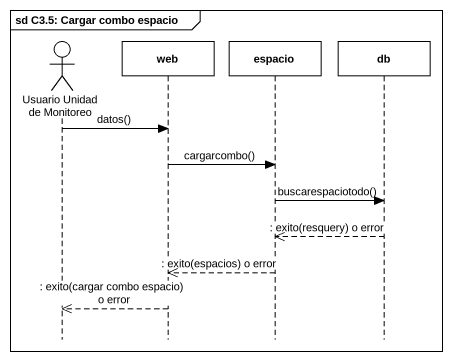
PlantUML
@startuml
mainframe sd C3.5: Cargar combo espacio
hide footbox
actor "Usuario Unidad de Monitoreo" as Usuario_Unidad_de_Monitoreo
participant web
participant espacio
participant db

Usuario_Unidad_de_Monitoreo -> web : datos()
web -> espacio : cargarcombo()
espacio -> db : buscarespaciotodo()
db -->> espacio : : exito(resquery) o error
espacio -->> web : : exito(espacios) o error
web -->> Usuario_Unidad_de_Monitoreo : : exito(cargar combo espacio) o error
@enduml
